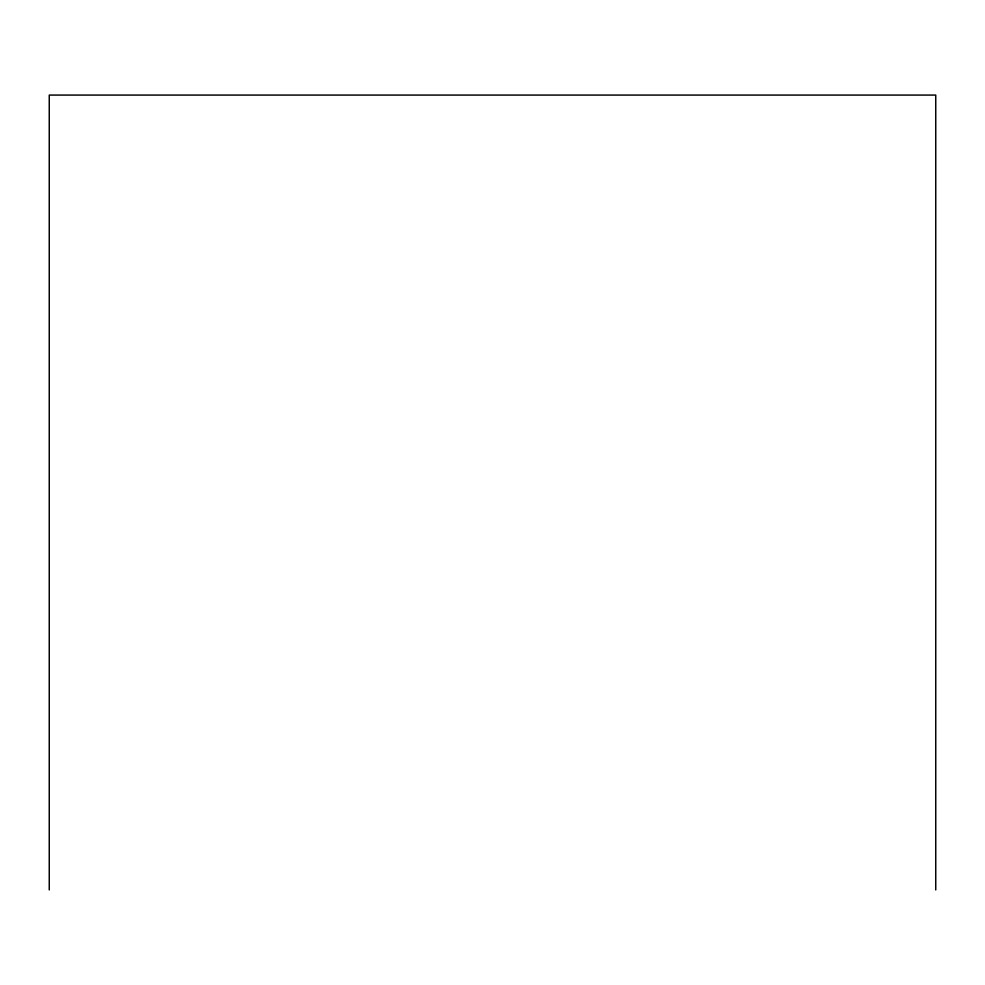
<?xml version="1.0" encoding="UTF-8"?>
<svg xmlns="http://www.w3.org/2000/svg" width="985" height="985" viewBox="0 0 985 985"><rect width="100%" height="100%" fill="white"/><g stroke="black" fill="none" stroke-linecap="round" stroke-linejoin="round"><path stroke-width="1.48" d="M935.75 889.923L935.75 95.077L49.25 95.077L49.25 889.923"/></g></svg>
